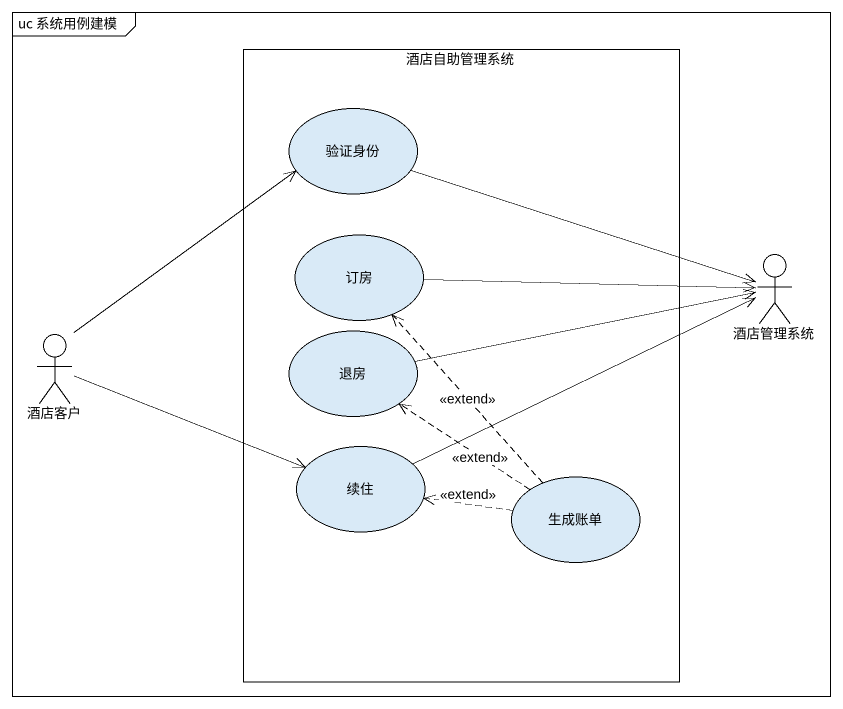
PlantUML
@startuml
mainframe uc 系统用例建模
rectangle 酒店自助管理系统 {
  usecase 验证身份
  usecase 订房
  usecase 退房
  usecase 续住
  usecase 生成账单
}
actor 酒店管理系统
actor 酒店客户
验证身份 -right-> 酒店管理系统
订房 -right-> 酒店管理系统
酒店客户 -up-> 验证身份
酒店客户 -right-> 续住
退房 -right-> 酒店管理系统
续住 -right-> 酒店管理系统
生成账单 .up.> 订房 : <<extend>>
生成账单 .up.> 退房 : <<extend>>
生成账单 .left.> 续住 : <<extend>>
@enduml
